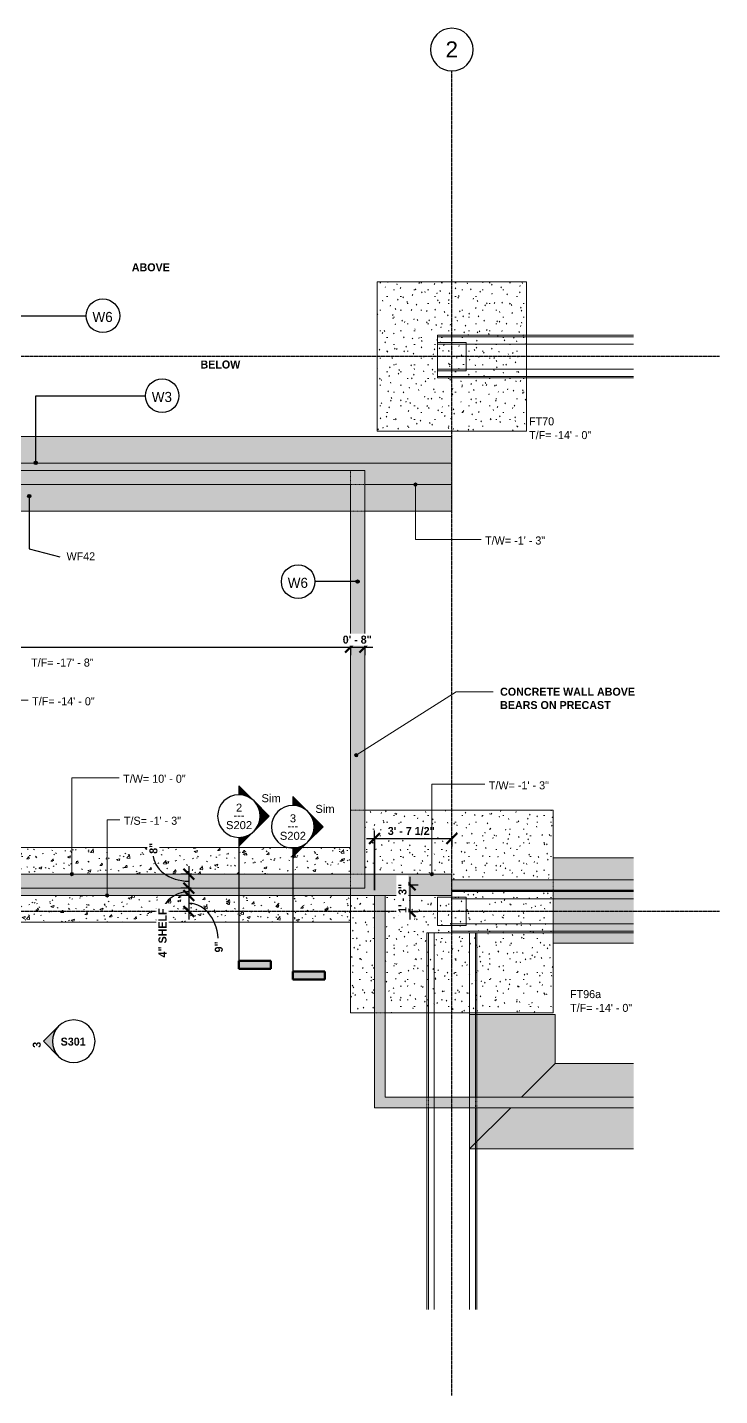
# Model space of a CAD drawing. Header units: inches. Extents: x -4033 to -3004, y 11263 to 12032.
# Drawn here: x -3393 to -3004, y 11263 to 12032 of the extents above; entities that cross this region are included whole.
import ezdxf

# ---------------------------------------------------------------- set-up
doc = ezdxf.new("R2010")
doc.units = ezdxf.units.IN
doc.header["$MEASUREMENT"] = 0
doc.linetypes.add('Dash', pattern=[0.25, 0.125, -0.125])
doc.linetypes.add('Grid Line 1_2_', pattern=[0.875, 0.5, -0.125, 0.125, -0.125])
for name, color, linetype, lineweight in [('A-ANNO-DIMS', 211, 'Continuous', 9), ('A-ANNO-DIMS-48', 211, 'Continuous', 9), ('A-WALL', 113, 'Continuous', 18), ('A-WALL-HDLN', 110, 'Dash', 18), ('A-WALL-IDEN', 211, 'Continuous', 30), ('G-ANNO-DIMS', 111, 'Continuous', 9), ('G-ANNO-SYMB', 111, 'Continuous', 30), ('G-ANNO-TEXT', 231, 'Continuous', 9), ('S-BEAM', 12, 'Continuous', 9), ('S-BEAM-HDLN', 1, 'Dash', 9), ('S-COLS', 52, 'Continuous', 9), ('S-COLS-HDLN', 52, 'Dash', 9), ('S-FNDN', 32, 'Continuous', 18), ('S-FNDN-HDLN', 4, 'Dash', 9), ('S-FNDN-IDEN', 2, 'Continuous', 30), ('S-GRID', 1, 'Continuous', 9), ('S-GRID-IDEN', 1, 'Continuous', 30)]:
    doc.layers.add(name, color=color, linetype=linetype, lineweight=lineweight)
doc.styles.add('Arial', font='arial.ttf', dxfattribs={"height": 9})
doc.styles.add('Arial_1', font='arial.ttf', dxfattribs={"height": 4.5})
doc.styles.add('Century Gothic', font='', dxfattribs={"height": 4.5})
doc.styles.add('Century Gothic_1', font='', dxfattribs={"height": 4.535433})
doc.styles.add('Century Gothic_2', font='', dxfattribs={"height": 5.669291})
doc.styles.add('Century Gothic_B', font='', dxfattribs={"height": 4.5})
doc.styles.get('Century Gothic').set_extended_font_data('Century Gothic')
doc.styles.get('Century Gothic_1').set_extended_font_data('Century Gothic')
doc.styles.get('Century Gothic_2').set_extended_font_data('Century Gothic')
doc.styles.get('Century Gothic_B').set_extended_font_data('Century Gothic', bold=True)
doc.dimstyles.new('OD__1_16__Tol__', dxfattribs={"dimscale": 12, "dimtxt": 4.698757, "dimasz": 0.5, "dimexe": 0.375, "dimexo": 0.25, "dimgap": 0.0625, "dimtad": 1, "dimdec": 4, "dimrnd": 0.0625, "dimzin": 3, "dimdsep": 46, "dimlunit": 4, "dimtxsty": 'Century Gothic_B', "dimblk1": 'OBLIQUE', "dimblk2": 'OBLIQUE', "dimsah": 1, "dimcen": 0.09, "dimdle": 0.375, "dimazin": 0, "dimtfac": 1, "dimtdec": 4, "dimtix": 1, "dimtmove": 0, "dimatfit": 3, "dimfxl": 1, "dimtvp": 1, "dimtfill": 1, "dimfrac": 2, "dimtolj": 1, "dimtzin": 0, "dimlwd": 30, "dimlwe": 30, "dimarcsym": 2})
doc.dimstyles.new('OD__1_16__Tol___1', dxfattribs={"dimscale": 12, "dimtxt": 4.698757, "dimasz": 0.5, "dimexe": 0.375, "dimexo": 0.25, "dimgap": 0.0625, "dimtad": 1, "dimdec": 4, "dimrnd": 0.0625, "dimzin": 3, "dimdsep": 46, "dimlunit": 4, "dimtxsty": 'Century Gothic_B', "dimblk1": 'OBLIQUE', "dimblk2": 'OBLIQUE', "dimsah": 1, "dimcen": 0.09, "dimdle": 0.375, "dimazin": 0, "dimtfac": 1, "dimtdec": 4, "dimtix": 1, "dimtmove": 1, "dimatfit": 3, "dimfxl": 1, "dimtvp": 1, "dimtfill": 1, "dimfrac": 2, "dimtolj": 1, "dimtzin": 0, "dimlwd": 30, "dimlwe": 30, "dimarcsym": 2})
doc.dimstyles.new('OD__1_4__Tol__', dxfattribs={"dimscale": 12, "dimtxt": 4.698757, "dimasz": 0.5, "dimexe": 0.375, "dimexo": 0.25, "dimgap": 0.0625, "dimtad": 1, "dimrnd": 0.25, "dimzin": 1, "dimdsep": 46, "dimlunit": 4, "dimtxsty": 'Century Gothic_B', "dimblk1": 'OBLIQUE', "dimblk2": 'OBLIQUE', "dimsah": 1, "dimcen": 0.09, "dimdle": 0.375, "dimazin": 0, "dimtfac": 1, "dimtdec": 4, "dimtix": 1, "dimtmove": 0, "dimatfit": 3, "dimfxl": 1, "dimtvp": 1, "dimtfill": 1, "dimfrac": 2, "dimtolj": 1, "dimtzin": 0, "dimlwd": 30, "dimlwe": 30, "dimarcsym": 2})
pattern_1 = [(0, (0, 0), (15.36, 3.84), [0.634, -10.886, 0.634, -10.886, -61.44]), (0, (0, 0), (15.36, 3.84), [-23.04, 0.634, -22.406, 0.634, -10.886, -26.88]), (0, (0, 0), (15.36, 3.84), [-57.6, 0.634, -7.046, 0.634, -18.566]), (120, (5.76, 1.92), (-11.0055376, 11.3821502), [0.634, -10.886, 0.634, -10.886, -61.44]), (120, (5.76, 1.92), (-11.0055376, 11.3821502), [-23.04, 0.634, -22.406, 0.634, -10.886, -26.88]), (120, (5.76, 1.92), (-11.0055376, 11.3821502), [-57.6, 0.634, -7.046, 0.634, -18.566]), (240, (7.68, 9.6), (-4.3544624, -15.2221502), [0.634, -10.886, 0.634, -10.886, -61.44]), (240, (7.68, 9.6), (-4.3544624, -15.2221502), [-23.04, 0.634, -22.406, 0.634, -10.886, -26.88]), (240, (7.68, 9.6), (-4.3544624, -15.2221502), [-57.6, 0.634, -7.046, 0.634, -18.566])]
pattern_2 = [(50, (0, 0), (13.77135, -1.20496), [1.44, -15.84]), (355, (0, 0), (-2.66442, 14.442176), [1.152, -12.672]), (100.451, (1.148, -0.1), (11.107076, 13.237366), [1.224, -13.462]), (46.184, (0, 3.84), (20.491284, -3.17785), [2.16, -23.76]), (96.636, (1.708, 3.575), (17.94587, 18.703152), [1.836, -20.193]), (351.184, (0, 3.84), (17.94541, 18.702614), [1.728, -19.008]), (21, (1.92, 2.88), (11.460518, -7.730365), [1.44, -15.84]), (326, (1.92, 2.88), (4.671352, 13.923149), [1.152, -12.672]), (71.451, (2.875, 2.236), (16.13207, 6.192844), [1.224, -13.462]), (37.5, (0, 0), (0.2331231, 6.3917502), [0.634, -11.885, 0.634, -12.23, -12.72]), (37.5, (0, 0), (0.2331231, 6.3917502), [-25.382, 0.634, -12.086]), (7.5, (0, 0), (5.0507295, 7.573041), [0.634, -6.701, 0.634, -11.597, -4.848]), (7.5, (0, 0), (5.0507295, 7.573041), [-19.565, 0.634, -4.214]), (327.5, (-4.282, 0), (10.2495805, -0.4328898), [0.634, -4.166, 0.634, -14.342, -19.872]), (327.5, (-4.282, 0), (10.2495805, -0.4328898), [-19.776, 0.634, -19.238]), (317.5, (-6.202, 0), (11.19739, 1.922144), [0.634, -5.606, 0.634, -9.312, -14.112]), (317.5, (-6.202, 0), (11.19739, 1.922144), [-16.186, 0.634, -13.478])]

# ---------------------------------------------------------------- blocks, each defined once
blk = doc.blocks.new('034100 - Precast Structural Concrete - Inverted Tee - IT 24IT32 _11_F _ 11_B SHELF_-1982210-FOUNDATION PLAN - Callout 1')
at = {"layer": 'S-BEAM', "color": 143}
for p, q in [((-167.68, 7), (-167.68, 12)), ((-57.34, 12), (-167.68, 12)), ((-57.34, 11.21), (-167.68, 11.21)), ((-167.68, -7), (-167.68, 7)), ((-167.68, 7), (-57.34, 7)), ((-167.68, -12), (-167.68, -7)), ((-57.34, -7), (-167.68, -7)), ((-57.34, -11.21), (-167.68, -11.21)), ((-57.34, -12), (-167.68, -12))]:
    blk.add_line(p, q, dxfattribs=at)
blk = doc.blocks.new('Thickened Slab - TS-1726195-FOUNDATION PLAN - Callout 1')
at = {"layer": 'S-BEAM'}
h = blk.add_hatch(color=9, dxfattribs=at)
h.paths.add_polyline_path([(-92, -24), (-46.78, -24), (-46.78, 5.72), (-92, 5.72)], flags=0)
h.paths.add_polyline_path([(-92, 11.72), (-46.78, 11.72), (-46.78, 24), (-92, 24)], flags=0)
at = {"layer": 'S-BEAM', "color": 143}
for p, q in [((-92, 11.72), (-92, 24)), ((-92, 24), (-46.78, 24)), ((-92, -24), (-92, 5.72)), ((-46.78, -24), (-92, -24))]:
    blk.add_line(p, q, dxfattribs=at)
blk = doc.blocks.new('034100 - Precast Structural Concrete - Column - Corbels - 16_x16_-1875306-FOUNDATION PLAN - Callout 1')
at = {"layer": 'S-COLS-HDLN', "linetype": 'Continuous'}
h = blk.add_hatch(dxfattribs=at)
h.set_pattern_fill('FP_1', color=256, style=0, pattern_type=2)
h.set_pattern_definition([(0, (3153.339, -11846.205), (15.36, 3.84), [0.634, -10.886, 0.634, -10.886, -61.44]), (0, (3153.339, -11846.205), (15.36, 3.84), [-23.04, 0.634, -22.406, 0.634, -10.886, -26.88]), (0, (3153.339, -11846.205), (15.36, 3.84), [-57.6, 0.634, -7.046, 0.634, -18.566]), (120, (3159.099, -11844.285), (-11.0055376, 11.3821502), [0.634, -10.886, 0.634, -10.886, -61.44]), (120, (3159.099, -11844.285), (-11.0055376, 11.3821502), [-23.04, 0.634, -22.406, 0.634, -10.886, -26.88]), (120, (3159.099, -11844.285), (-11.0055376, 11.3821502), [-57.6, 0.634, -7.046, 0.634, -18.566]), (240, (3161.019, -11836.605), (-4.3544624, -15.2221502), [0.634, -10.886, 0.634, -10.886, -61.44]), (240, (3161.019, -11836.605), (-4.3544624, -15.2221502), [-23.04, 0.634, -22.406, 0.634, -10.886, -26.88]), (240, (3161.019, -11836.605), (-4.3544624, -15.2221502), [-57.6, 0.634, -7.046, 0.634, -18.566])])
h.paths.add_polyline_path([(-0.98, -7.02), (7.02, -7.02), (7.02, 8.98), (-8.98, 8.98), (-8.98, -7.02), (-8.91, -7.02)], flags=0)
at = {"layer": 'S-COLS'}
for p, q in [((-8.98, 8.98), (-8.91, 8.98)), ((-8.98, -7.02), (-8.98, 8.98)), ((-8.91, 8.98), (6.94, 8.98)), ((6.94, 8.98), (7.02, 8.98)), ((7.02, 8.98), (7.02, -7.02)), ((-8.91, -7.02), (-8.98, -7.02)), ((6.94, -7.02), (-8.91, -7.02)), ((7.02, -7.02), (6.94, -7.02))]:
    blk.add_line(p, q, dxfattribs=at)
blk = doc.blocks.new('Grid - Grid Head - Circle-1738874-FOUNDATION PLAN - Callout 1')
at = {"layer": 'S-GRID-IDEN'}
for start, end in [(360, 180), (180, 360)]:
    blk.add_arc((0, 0), 0.25, start, end, dxfattribs=at)
blk = doc.blocks.new('Elevation - Filled Arrow-1738296-FOUNDATION PLAN - Callout 1')
at = {"layer": 'G-ANNO-SYMB'}
for start, end in [(360, 180), (180, 360)]:
    blk.add_arc((0, 0), 0.25, start, end, dxfattribs=at)
blk = doc.blocks.new('Elevation - Filled Arrow-1738116-FOUNDATION PLAN - Callout 1')
at = {"layer": 'G-ANNO-SYMB', "lineweight": 9}
h = blk.add_hatch(color=256, dxfattribs=at)
edge = h.paths.add_edge_path(flags=0)
edge.add_line((0, 0.354), (0.177, 0.177))
edge.add_arc((0, 0), 0.25, 45, 135)
edge.add_line((-0.177, 0.177), (0, 0.354))
at = {"layer": 'G-ANNO-SYMB'}
for p, q in [((0, 0.354), (-0.177, 0.177)), ((0.177, 0.177), (0, 0.354))]:
    blk.add_line(p, q, dxfattribs=at)
blk.add_arc((0, 0), 0.25, 45, 135, dxfattribs=at)
blk = doc.blocks.new('DIMBLOCK3-FOUNDATION PLAN - Callout 1')
at = {"layer": 'A-ANNO-DIMS-48', "lineweight": 30}
for p, q in [((-3202.39, 11576.16), (-3154.32, 11576.16)), ((-3197.89, 11547.19), (-3197.89, 11580.66)), ((-3197.89, 11576.16), (-3197.89, 11547.19)), ((-3154.32, 11577.41), (-3154.32, 11571.66)), ((-3154.32, 11576.16), (-3154.32, 11577.41))]:
    blk.add_line(p, q, dxfattribs=at)
at = {"layer": 'A-ANNO-DIMS-48', "lineweight": 50}
for p, q in [((-3197.89, 11576.16), (-3200.89, 11573.16)), ((-3197.89, 11576.16), (-3194.89, 11579.16)), ((-3154.32, 11576.16), (-3157.32, 11573.16)), ((-3154.32, 11576.16), (-3151.32, 11579.16))]:
    blk.add_line(p, q, dxfattribs=at)
at = {"layer": 'A-ANNO-DIMS-48', "color": 0, "lineweight": 30, "insert": (-3190.35, 11582.68), "char_height": 4.5, "width": 34.1891, "attachment_point": 1, "line_spacing_factor": 0.984502, "style": 'Century Gothic_B', "bg_fill": 3, "box_fill_scale": 1.25, "bg_fill_color": 256, "bg_fill_true_color": 13158600, "bg_fill_transparency": 0}
blk.add_mtext('3\' - 7 1/2"', dxfattribs=at)
blk = doc.blocks.new('_Oblique')
at = {"color": 0, "linetype": 'ByBlock', "lineweight": -2}
blk.add_line((-0.5, -0.5), (0.5, 0.5), dxfattribs=at)
blk = doc.blocks.new('Wall Type - Familia4-287244-FOUNDATION PLAN - Callout 1')
at = {"layer": 'A-WALL-IDEN'}
blk.add_circle((0, 0), 0.197, dxfattribs=at)
blk = doc.blocks.new('DIMBLOCK14-FOUNDATION PLAN - Callout 1')
at = {"layer": 'A-ANNO-DIMS-48', "lineweight": 30}
for p, q in [((-3743.32, 11784.19), (-3743.32, 11679.28)), ((-3743.32, 11683.78), (-3743.32, 11784.19)), ((-3743.32, 11683.78), (-3211.32, 11683.78)), ((-3211.32, 11685.03), (-3211.32, 11679.28)), ((-3211.32, 11683.78), (-3211.32, 11685.03))]:
    blk.add_line(p, q, dxfattribs=at)
at = {"layer": 'A-ANNO-DIMS-48', "lineweight": 50}
for p, q in [((-3743.32, 11683.78), (-3746.32, 11680.78)), ((-3743.32, 11683.78), (-3740.32, 11686.78)), ((-3211.32, 11683.78), (-3214.32, 11680.78)), ((-3211.32, 11683.78), (-3208.32, 11686.78))]:
    blk.add_line(p, q, dxfattribs=at)
at = {"layer": 'A-ANNO-DIMS-48', "color": 0, "lineweight": 30, "insert": (-3487.47, 11690.3), "char_height": 4.5, "width": 24.344, "attachment_point": 1, "line_spacing_factor": 0.984502, "style": 'Century Gothic_B', "bg_fill": 3, "box_fill_scale": 1.25, "bg_fill_color": 256, "bg_fill_true_color": 13158600, "bg_fill_transparency": 0}
blk.add_mtext('44\' - 4"', dxfattribs=at)
blk = doc.blocks.new('DIMBLOCK15-FOUNDATION PLAN - Callout 1')
at = {"layer": 'A-ANNO-DIMS-48', "lineweight": 50}
for p, q in [((-3211.32, 11683.78), (-3214.32, 11680.78)), ((-3211.32, 11683.78), (-3208.32, 11686.78)), ((-3203.32, 11683.78), (-3206.32, 11680.78)), ((-3203.32, 11683.78), (-3200.32, 11686.78))]:
    blk.add_line(p, q, dxfattribs=at)
at = {"layer": 'A-ANNO-DIMS-48', "lineweight": 30}
for p, q in [((-3211.32, 11685.03), (-3211.32, 11679.28)), ((-3211.32, 11683.78), (-3211.32, 11685.03)), ((-3211.32, 11683.78), (-3198.82, 11683.78)), ((-3203.32, 11685.03), (-3203.32, 11679.28)), ((-3203.32, 11683.78), (-3203.32, 11685.03))]:
    blk.add_line(p, q, dxfattribs=at)
at = {"layer": 'A-ANNO-DIMS-48', "color": 0, "lineweight": 30, "insert": (-3215.71, 11690.3), "char_height": 4.5, "width": 20.1375, "attachment_point": 1, "line_spacing_factor": 0.984502, "style": 'Century Gothic_B', "bg_fill": 3, "box_fill_scale": 1.25, "bg_fill_color": 256, "bg_fill_true_color": 13158600, "bg_fill_transparency": 0}
blk.add_mtext('0\' - 8"', dxfattribs=at)
blk = doc.blocks.new('DIMBLOCK16-FOUNDATION PLAN - Callout 1')
at = {"layer": 'A-ANNO-DIMS-48', "lineweight": 50}
for p, q in [((-3177.85, 11550.19), (-3180.85, 11553.19)), ((-3177.85, 11550.19), (-3174.85, 11547.19)), ((-3177.85, 11535.19), (-3180.85, 11538.19)), ((-3177.85, 11535.19), (-3174.85, 11532.19))]:
    blk.add_line(p, q, dxfattribs=at)
at = {"layer": 'A-ANNO-DIMS-48', "lineweight": 30}
for p, q in [((-3177.85, 11530.69), (-3177.85, 11554.69)), ((-3180.95, 11550.19), (-3173.35, 11550.19)), ((-3177.85, 11550.19), (-3180.95, 11550.19)), ((-3179.09, 11535.19), (-3173.35, 11535.19)), ((-3177.85, 11535.19), (-3179.09, 11535.19))]:
    blk.add_line(p, q, dxfattribs=at)
at = {"layer": 'A-ANNO-DIMS-48', "color": 0, "lineweight": 30, "insert": (-3184.37, 11534.3), "char_height": 4.5, "width": 20.1375, "attachment_point": 1, "rotation": 90, "line_spacing_factor": 0.984502, "style": 'Century Gothic_B', "bg_fill": 3, "box_fill_scale": 1.25, "bg_fill_color": 256, "bg_fill_true_color": 13158600, "bg_fill_transparency": 0}
blk.add_mtext('1\' - 3"', dxfattribs=at)
blk = doc.blocks.new('DIMBLOCK23-FOUNDATION PLAN - Callout 1')
at = {"layer": 'A-ANNO-DIMS-48', "lineweight": 50}
for p, q in [((-3302.16, 11556.19), (-3305.16, 11559.19)), ((-3302.16, 11548.19), (-3305.16, 11551.19)), ((-3302.16, 11556.19), (-3299.16, 11553.19)), ((-3302.16, 11548.19), (-3299.16, 11545.19))]:
    blk.add_line(p, q, dxfattribs=at)
at = {"layer": 'A-ANNO-DIMS-48', "lineweight": 30}
for p, q in [((-3302.16, 11560.69), (-3302.16, 11548.19)), ((-3300.92, 11556.19), (-3306.66, 11556.19)), ((-3302.16, 11556.19), (-3300.92, 11556.19)), ((-3300.92, 11548.19), (-3306.66, 11548.19)), ((-3302.16, 11548.19), (-3300.92, 11548.19))]:
    blk.add_line(p, q, dxfattribs=at)
blk.add_ellipse((-3302.16, 11567.56), major_axis=(20.19, 0), ratio=0.761313, start_param=3.141593, end_param=4.712389, dxfattribs=at)
at = {"layer": 'A-ANNO-DIMS-48', "color": 0, "lineweight": 30, "insert": (-3324.43, 11567.56), "char_height": 4.5, "width": 6.8915, "attachment_point": 1, "rotation": 90, "line_spacing_factor": 0.984502, "style": 'Century Gothic_B', "bg_fill": 3, "box_fill_scale": 1.25, "bg_fill_color": 256, "bg_fill_true_color": 13158600, "bg_fill_transparency": 0}
blk.add_mtext('8"', dxfattribs=at)
blk = doc.blocks.new('DIMBLOCK24-FOUNDATION PLAN - Callout 1')
at = {"layer": 'A-ANNO-DIMS-48', "lineweight": 50}
for p, q in [((-3302.16, 11548.19), (-3305.16, 11551.19)), ((-3302.16, 11544.19), (-3305.16, 11547.19)), ((-3302.16, 11548.19), (-3299.16, 11545.19)), ((-3302.16, 11544.19), (-3299.16, 11541.19))]:
    blk.add_line(p, q, dxfattribs=at)
at = {"layer": 'A-ANNO-DIMS-48', "lineweight": 30}
for p, q in [((-3300.92, 11548.19), (-3306.66, 11548.19)), ((-3300.92, 11544.19), (-3306.66, 11544.19)), ((-3302.16, 11548.19), (-3302.16, 11544.19)), ((-3302.16, 11548.19), (-3300.92, 11548.19)), ((-3302.16, 11544.19), (-3300.92, 11544.19))]:
    blk.add_line(p, q, dxfattribs=at)
blk.add_ellipse((-3302.16, 11533.38), major_axis=(15.07, 0), ratio=0.849487, start_param=1.570796, end_param=3.141593, dxfattribs=at)
at = {"layer": 'A-ANNO-DIMS-48', "color": 0, "lineweight": 30, "insert": (-3319.31, 11509.29), "char_height": 4.5, "width": 28.9085, "attachment_point": 1, "rotation": 90, "line_spacing_factor": 0.984502, "style": 'Century Gothic_B', "bg_fill": 3, "box_fill_scale": 1.25, "bg_fill_color": 256, "bg_fill_true_color": 13158600, "bg_fill_transparency": 0}
blk.add_mtext('4" SHELF', dxfattribs=at)
blk = doc.blocks.new('DIMBLOCK25-FOUNDATION PLAN - Callout 1')
at = {"layer": 'A-ANNO-DIMS-48', "lineweight": 30}
for p, q in [((-3300.92, 11544.19), (-3306.66, 11544.19)), ((-3302.16, 11544.19), (-3302.16, 11530.69)), ((-3302.16, 11544.19), (-3300.92, 11544.19)), ((-3300.92, 11535.19), (-3306.66, 11535.19)), ((-3302.16, 11535.19), (-3300.92, 11535.19))]:
    blk.add_line(p, q, dxfattribs=at)
at = {"layer": 'A-ANNO-DIMS-48', "lineweight": 50}
for p, q in [((-3302.16, 11544.19), (-3305.16, 11547.19)), ((-3302.16, 11544.19), (-3299.16, 11541.19)), ((-3302.16, 11535.19), (-3305.16, 11538.19)), ((-3302.16, 11535.19), (-3299.16, 11532.19))]:
    blk.add_line(p, q, dxfattribs=at)
at = {"layer": 'A-ANNO-DIMS-48', "lineweight": 30}
blk.add_ellipse((-3302.16, 11517.85), major_axis=(0, 21.84), ratio=0.758643, start_param=4.712389, end_param=6.283185, dxfattribs=at)
at = {"layer": 'A-ANNO-DIMS-48', "color": 0, "lineweight": 30, "insert": (-3287.67, 11512.11), "char_height": 4.5, "width": 6.8915, "attachment_point": 1, "rotation": 90, "line_spacing_factor": 0.984502, "style": 'Century Gothic_B', "bg_fill": 3, "box_fill_scale": 1.25, "bg_fill_color": 256, "bg_fill_true_color": 13158600, "bg_fill_transparency": 0}
blk.add_mtext('9"', dxfattribs=at)
blk = doc.blocks.new('Section - 3_32_ x 3_8_-1738294-FOUNDATION PLAN - Callout 1')
at = {"layer": 'G-ANNO-SYMB', "lineweight": 9}
blk.add_hatch(color=256, dxfattribs=at).paths.add_polyline_path([(0, 0.375), (0, 0), (-0.09375, 0), (-0.09375, 0.375)], flags=0)
at = {"layer": 'G-ANNO-SYMB', "lineweight": 50}
for p, q in [((0, 0.375), (-0.09375, 0.375)), ((-0.09375, 0.375), (-0.09375, 0)), ((0, 0), (0, 0.375)), ((-0.09375, 0), (0, 0))]:
    blk.add_line(p, q, dxfattribs=at)
blk = doc.blocks.new('Section - Section Head - Filled-1738293-FOUNDATION PLAN - Callout 1')
at = {"layer": 'G-ANNO-SYMB', "lineweight": 9}
h = blk.add_hatch(color=256, dxfattribs=at)
edge = h.paths.add_edge_path(flags=0)
edge.add_line((-0.427, 0.177), (-0.25, 0.354))
edge.add_line((-0.25, 0.354), (-0.25, 0.25))
edge.add_arc((-0.25, 0), 0.25, 90, 135)
h = blk.add_hatch(color=256, dxfattribs=at)
edge = h.paths.add_edge_path(flags=0)
edge.add_arc((-0.25, 0), 0.25, 45, 90)
edge.add_line((-0.25, 0.25), (-0.25, 0.354))
edge.add_line((-0.25, 0.354), (-0.073, 0.177))
h = blk.add_hatch(color=256, dxfattribs=at)
edge = h.paths.add_edge_path(flags=0)
edge.add_arc((-0.25, 0), 0.25, 137.9216, 180)
edge.add_line((-0.5, 0), (-0.604, 0))
edge.add_line((-0.604, 0), (-0.436, 0.168))
h = blk.add_hatch(color=256, dxfattribs=at)
edge = h.paths.add_edge_path(flags=0)
edge.add_line((-0.064, 0.168), (0.104, 0))
edge.add_line((0.104, 0), (0, 0))
edge.add_arc((-0.25, 0), 0.25, 0, 42.0784)
at = {"layer": 'G-ANNO-SYMB'}
for p, q in [((-0.25, 0.354), (-0.427, 0.177)), ((-0.25, 0.25), (-0.25, 0.354)), ((-0.073, 0.177), (-0.25, 0.354)), ((-0.25, 0.354), (-0.25, 0.25)), ((-0.436, 0.168), (-0.604, 0)), ((0.104, 0), (-0.064, 0.168)), ((-0.604, 0), (-0.5, 0)), ((0, 0), (0.104, 0))]:
    blk.add_line(p, q, dxfattribs=at)
for start, end in [(360, 180), (137.9216, 180), (90, 135), (45, 90), (0, 42.0784), (180, 360)]:
    blk.add_arc((-0.25, 0), 0.25, start, end, dxfattribs=at)

msp = doc.modelspace()

# ---------------------------------------------------------------- hatches: boundary and pattern name
at = {"layer": 'A-WALL'}
for points in [[(-3211.32374, 11775.1894), (-3211.32374, 11783.1894), (-3755.32374, 11783.1894), (-3755.32374, 11775.1894), (-3506.00539, 11775.1894)], [(-3211.32374, 11548.1894), (-3203.32374, 11548.1894), (-3203.32374, 11783.1894), (-3211.32374, 11783.1894), (-3211.32374, 11552.1894)], [(-3485.32374, 11548.1894), (-3211.32374, 11548.1894), (-3211.32374, 11556.1894), (-3485.32374, 11556.1894), (-3485.32374, 11552.1894)]]:
    msp.add_hatch(color=256, dxfattribs=at).paths.add_polyline_path(points, flags=0)
at = {"layer": 'G-ANNO-DIMS'}
h = msp.add_hatch(color=256, dxfattribs=at)
edge = h.paths.add_edge_path(flags=0)
edge.add_arc((-3174.8356, 11775.1894), 0.9375, 0, 360)
h = msp.add_hatch(color=256, dxfattribs=at)
edge = h.paths.add_edge_path(flags=0)
edge.add_arc((-3368.03153, 11556.1894), 0.9375, 0, 360)
h = msp.add_hatch(color=256, dxfattribs=at)
edge = h.paths.add_edge_path(flags=0)
edge.add_arc((-3348.19146, 11544.1894), 0.9375, 0, 360)
at = {"layer": 'G-ANNO-TEXT', "lineweight": 20}
h = msp.add_hatch(color=147, dxfattribs=at)
edge = h.paths.add_edge_path(flags=0)
edge.add_arc((-3208.11788, 11623.00579), 0.9375, 0, 360)
at = {"layer": 'S-BEAM'}
h = msp.add_hatch(color=9, dxfattribs=at)
h.paths.add_polyline_path([(-3144.32374, 11401.6144), (-3121.13624, 11424.8019), (-3144.32374, 11424.8019)], flags=0)
h.paths.add_polyline_path([(-3115.13624, 11430.8019), (-3096.32374, 11449.6144), (-3096.32374, 11477.1894), (-3144.32374, 11477.1894), (-3144.32374, 11430.8019)], flags=0)
h = msp.add_hatch(color=9, dxfattribs=at)
h.paths.add_polyline_path([(-3144.32374, 11401.6144), (-3052.10139, 11401.6144), (-3052.10139, 11424.8019), (-3121.13624, 11424.8019)], flags=0)
h.paths.add_polyline_path([(-3115.13624, 11430.8019), (-3052.10139, 11430.8019), (-3052.10139, 11449.6144), (-3096.32374, 11449.6144)], flags=0)
at = {"layer": 'S-COLS'}
h = msp.add_hatch(dxfattribs=at)
h.set_pattern_fill('FP_2', color=256, style=0, pattern_type=2)
h.set_pattern_definition(pattern_1)
h.paths.add_polyline_path([(-3162.32374, 11527.1894), (-3146.32374, 11527.1894), (-3146.32374, 11543.1894), (-3162.32374, 11543.1894), (-3162.32374, 11527.26814)], flags=0)
at = {"layer": 'S-FNDN', "lineweight": 9}
h = msp.add_hatch(dxfattribs=at)
h.set_pattern_fill('FP_2', color=256, style=0, pattern_type=2)
h.set_pattern_definition(pattern_1)
h.paths.add_polyline_path([(-3112.32374, 11805.1894), (-3112.32374, 11889.1894), (-3196.32374, 11889.1894), (-3196.32374, 11805.1894), (-3146.32374, 11805.1894)], flags=0)
h.paths.add_polyline_path([(-3154.32374, 11839.1894), (-3162.32374, 11839.1894), (-3162.32374, 11855.1894), (-3146.32374, 11855.1894), (-3146.32374, 11839.1894), (-3146.40248, 11839.1894)], flags=0)
h = msp.add_hatch(dxfattribs=at)
h.set_pattern_fill('FP_3', color=256, style=0, pattern_type=2)
h.set_pattern_definition(pattern_2)
h.paths.add_polyline_path([(-3743.32374, 11760.1894), (-3211.32374, 11760.1894), (-3211.32374, 11775.1894), (-3755.32374, 11775.1894), (-3755.32374, 11760.1894), (-3747.32374, 11760.1894)], flags=0)
h.paths.add_polyline_path([(-3154.32374, 11760.1894), (-3154.32374, 11775.1894), (-3203.32374, 11775.1894), (-3203.32374, 11760.1894)], flags=0)
h.paths.add_polyline_path([(-3523.32374, 11787.1894), (-3154.32374, 11787.1894), (-3154.32374, 11802.1894), (-3743.32374, 11802.1894), (-3743.32374, 11787.1894), (-3737.96659, 11787.1894)], flags=0)
at = {"layer": 'S-FNDN'}
for points in [[(-3203.32374, 11775.1894), (-3154.32374, 11775.1894), (-3154.32374, 11787.1894), (-3747.32374, 11787.1894), (-3747.32374, 11783.1894), (-3203.32374, 11783.1894), (-3203.32374, 11776.87361)], [(-3279.05339, 11544.1894), (-3154.32374, 11544.1894), (-3154.32374, 11556.1894), (-3203.32374, 11556.1894), (-3203.32374, 11548.1894), (-3433.32374, 11548.1894), (-3433.32374, 11544.1894), (-3392.52939, 11544.1894)], [(-3097.32374, 11546.9894), (-3052.10139, 11546.9894), (-3052.10139, 11552.9894), (-3154.32374, 11552.9894), (-3154.32374, 11546.9894), (-3144.32374, 11546.9894)], [(-3191.88624, 11430.8019), (-3191.88624, 11544.1894), (-3197.88624, 11544.1894), (-3197.88624, 11430.8019)], [(-3144.32374, 11424.8019), (-3052.10139, 11424.8019), (-3052.10139, 11430.8019), (-3197.88624, 11430.8019), (-3197.88624, 11424.8019), (-3154.32374, 11424.8019)]]:
    msp.add_hatch(color=256, dxfattribs=at).paths.add_polyline_path(points, flags=0)
at = {"layer": 'S-FNDN', "lineweight": 9}
h = msp.add_hatch(dxfattribs=at)
h.set_pattern_fill('FP_2', color=256, style=0, pattern_type=2)
h.set_pattern_definition(pattern_1)
h.paths.add_polyline_path([(-3154.32374, 11478.1894), (-3097.32374, 11478.1894), (-3097.32374, 11546.9894), (-3154.32374, 11546.9894), (-3154.32374, 11544.1894), (-3191.88624, 11544.1894), (-3191.88624, 11478.1894)], flags=0)
h.paths.add_polyline_path([(-3211.32374, 11478.1894), (-3197.88624, 11478.1894), (-3197.88624, 11544.1894), (-3211.32374, 11544.1894), (-3211.32374, 11529.1894)], flags=0)
h.paths.add_polyline_path([(-3154.32374, 11527.1894), (-3162.32374, 11527.1894), (-3162.32374, 11543.1894), (-3146.32374, 11543.1894), (-3146.32374, 11527.1894)], flags=0)
h.paths.add_polyline_path([(-3144.32374, 11552.9894), (-3097.32374, 11552.9894), (-3097.32374, 11592.1894), (-3203.32374, 11592.1894), (-3203.32374, 11556.1894), (-3154.32374, 11556.1894), (-3154.32374, 11552.9894)], flags=0)
h = msp.add_hatch(dxfattribs=at)
h.set_pattern_fill('FP_3', color=256, style=0, pattern_type=2)
h.set_pattern_definition(pattern_2)
h.paths.add_polyline_path([(-3211.32374, 11529.1894), (-3211.32374, 11544.1894), (-3433.32374, 11544.1894), (-3433.32374, 11529.1894), (-3279.05339, 11529.1894)], flags=0)
h.paths.add_polyline_path([(-3433.32374, 11556.1894), (-3211.32374, 11556.1894), (-3211.32374, 11571.1894), (-3433.32374, 11571.1894)], flags=0)

# ---------------------------------------------------------------- linework, layer by layer
at = {"layer": 'A-WALL'}
for p, q in [((-3747.32374, 11783.1894), (-3203.32374, 11783.1894)), ((-3203.32374, 11783.1894), (-3203.32374, 11548.1894)), ((-3211.32374, 11775.1894), (-3755.32374, 11775.1894)), ((-3211.32374, 11556.1894), (-3211.32374, 11775.1894)), ((-3485.32374, 11556.1894), (-3211.32374, 11556.1894)), ((-3203.32374, 11548.1894), (-3485.32374, 11548.1894))]:
    msp.add_line(p, q, dxfattribs=at)
at = {"layer": 'A-WALL-HDLN'}
for p, q in [((-3211.32374, 11783.1894), (-3211.32374, 11775.19135)), ((-3203.32569, 11775.1894), (-3211.32374, 11775.1894)), ((-3211.32374, 11556.1894), (-3203.32569, 11556.1894)), ((-3211.32374, 11556.18744), (-3211.32374, 11548.1894))]:
    msp.add_line(p, q, dxfattribs=at)
at = {"layer": 'A-WALL-IDEN'}
for p, q in [((-3413.68018, 11870.16446), (-3360.03759, 11870.16446)), ((-3388.31896, 11825.18536), (-3326.6945, 11825.18536))]:
    msp.add_line(p, q, dxfattribs=at)
at = {"layer": 'G-ANNO-DIMS'}
for p, q in [((-3174.8356, 11775.1894), (-3174.8356, 11744.37155)), ((-3174.8356, 11744.37155), (-3137.91131, 11744.37155)), ((-3398.45016, 11653.94688), (-3392.6115, 11653.94688)), ((-3368.03153, 11610.38948), (-3341.43739, 11610.38948)), ((-3368.03153, 11556.1894), (-3368.03153, 11610.38948)), ((-3165.55317, 11606.66598), (-3135.79706, 11606.66598)), ((-3348.19146, 11586.75024), (-3341.01526, 11586.75024)), ((-3348.19146, 11544.1894), (-3348.19146, 11586.75024))]:
    msp.add_line(p, q, dxfattribs=at)
for centre in [(-3174.8356, 11775.1894), (-3368.03153, 11556.1894), (-3348.19146, 11544.1894)]:
    msp.add_circle(centre, 0.9375, dxfattribs=at)
at = {"layer": 'G-ANNO-SYMB'}
for p, q in [((-3274.07416, 11576.82043), (-3274.07416, 11507.31526)), ((-3243.78297, 11570.82043), (-3243.78297, 11501.31526))]:
    msp.add_line(p, q, dxfattribs=at)
at = {"layer": 'G-ANNO-TEXT', "color": 147, "lineweight": 20}
for p, q in [((-3208.11788, 11623.00579), (-3151.93007, 11658.73028)), ((-3151.93007, 11658.73028), (-3131.04398, 11658.73028))]:
    msp.add_line(p, q, dxfattribs=at)
msp.add_circle((-3208.11788, 11623.00579), 0.9375, dxfattribs=at)
at = {"layer": 'S-BEAM', "color": 143}
for p, q in [((-3154.30799, 11542.1894), (-3154.30799, 11547.1894)), ((-3052.10139, 11547.1894), (-3154.30799, 11547.1894)), ((-3052.10139, 11546.40199), (-3154.30799, 11546.40199)), ((-3154.30799, 11528.1894), (-3154.30799, 11542.1894)), ((-3154.30799, 11542.1894), (-3052.10139, 11542.1894)), ((-3154.30799, 11523.1894), (-3154.30799, 11528.1894)), ((-3052.10139, 11528.1894), (-3154.30799, 11528.1894)), ((-3168.32374, 11523.21696), (-3164.32374, 11523.21696)), ((-3168.32374, 11523.21696), (-3168.32374, 11430.8019)), ((-3167.53634, 11523.21696), (-3167.53634, 11430.8019)), ((-3164.32374, 11523.21696), (-3144.32374, 11523.21696)), ((-3164.32374, 11311.20316), (-3164.32374, 11523.21696)), ((-3052.10139, 11523.9768), (-3154.30799, 11523.9768)), ((-3052.10139, 11523.1894), (-3154.30799, 11523.1894)), ((-3144.32374, 11523.21696), (-3140.32374, 11523.21696)), ((-3144.32374, 11523.21696), (-3144.32374, 11311.20316)), ((-3141.11114, 11430.8019), (-3141.11114, 11523.21696)), ((-3140.32374, 11430.8019), (-3140.32374, 11523.21696)), ((-3144.32374, 11477.1894), (-3096.32374, 11477.1894)), ((-3096.32374, 11477.1894), (-3096.32374, 11449.6144)), ((-3096.32374, 11449.6144), (-3115.13624, 11430.8019)), ((-3115.13624, 11430.8019), (-3096.32374, 11449.6144)), ((-3096.32374, 11449.6144), (-3052.10139, 11449.6144)), ((-3168.32374, 11424.8019), (-3168.32374, 11311.20316)), ((-3167.53634, 11424.8019), (-3167.53634, 11311.20316)), ((-3121.13624, 11424.8019), (-3144.32374, 11401.6144)), ((-3144.32374, 11401.6144), (-3121.13624, 11424.8019)), ((-3141.11114, 11311.20316), (-3141.11114, 11424.8019)), ((-3140.32374, 11311.20316), (-3140.32374, 11424.8019)), ((-3052.10139, 11401.6144), (-3144.32374, 11401.6144))]:
    msp.add_line(p, q, dxfattribs=at)
at = {"layer": 'S-BEAM-HDLN'}
for p, q in [((-3168.32374, 11430.79994), (-3168.32374, 11424.80385)), ((-3167.53634, 11430.79994), (-3167.53634, 11424.80385)), ((-3141.11114, 11424.80385), (-3141.11114, 11430.79994)), ((-3140.32374, 11424.80385), (-3140.32374, 11430.79994))]:
    msp.add_line(p, q, dxfattribs=at)
at = {"layer": 'S-COLS'}
for p, q in [((-3162.32374, 11543.1894), (-3146.32374, 11543.1894)), ((-3162.32374, 11543.11066), (-3162.32374, 11543.1894)), ((-3162.32374, 11527.26814), (-3162.32374, 11543.11066)), ((-3146.32374, 11543.1894), (-3146.32374, 11543.11066)), ((-3146.32374, 11543.11066), (-3146.32374, 11527.26814)), ((-3162.32374, 11527.1894), (-3162.32374, 11527.26814)), ((-3146.32374, 11527.1894), (-3162.32374, 11527.1894)), ((-3146.32374, 11527.26814), (-3146.32374, 11527.1894))]:
    msp.add_line(p, q, dxfattribs=at)
at = {"layer": 'S-FNDN', "color": 253}
for p, q in [((-3112.32374, 11889.1894), (-3196.32374, 11889.1894)), ((-3196.32374, 11889.1894), (-3196.32374, 11805.1894)), ((-3112.32374, 11805.1894), (-3112.32374, 11889.1894)), ((-3196.32374, 11805.1894), (-3112.32374, 11805.1894)), ((-3154.32374, 11802.1894), (-3728.32374, 11802.1894)), ((-3154.32374, 11802.1894), (-3154.32374, 11760.1894)), ((-3770.32374, 11760.1894), (-3211.32374, 11760.1894)), ((-3203.32374, 11760.1894), (-3154.32374, 11760.1894)), ((-3097.32374, 11592.1894), (-3203.32374, 11592.1894)), ((-3097.32374, 11565.2684), (-3097.32374, 11592.1894)), ((-3211.32374, 11571.1894), (-3433.32374, 11571.1894)), ((-3211.32374, 11544.1894), (-3211.32374, 11529.1894)), ((-3211.32374, 11529.1894), (-3211.32374, 11544.1894)), ((-3433.32374, 11529.1894), (-3211.32374, 11529.1894)), ((-3211.32374, 11529.1894), (-3211.32374, 11478.1894)), ((-3097.32374, 11478.1894), (-3097.32374, 11517.2684)), ((-3211.32374, 11478.1894), (-3197.88624, 11478.1894)), ((-3191.88624, 11478.1894), (-3097.32374, 11478.1894))]:
    msp.add_line(p, q, dxfattribs=at)
at = {"layer": 'S-FNDN'}
for p, q in [((-3743.32374, 11787.1894), (-3154.32374, 11787.1894)), ((-3154.32374, 11775.1894), (-3203.32374, 11775.1894)), ((-3203.32374, 11556.1894), (-3154.32374, 11556.1894)), ((-3154.32374, 11544.1894), (-3154.32374, 11556.1894)), ((-3154.32374, 11552.9894), (-3052.10139, 11552.9894)), ((-3154.32374, 11544.1894), (-3485.32374, 11544.1894)), ((-3197.88624, 11424.8019), (-3197.88624, 11544.1894)), ((-3191.88624, 11544.1894), (-3191.88624, 11430.8019)), ((-3052.10139, 11546.9894), (-3154.32374, 11546.9894)), ((-3191.88624, 11430.8019), (-3052.10139, 11430.8019)), ((-3052.10139, 11424.8019), (-3197.88624, 11424.8019))]:
    msp.add_line(p, q, dxfattribs=at)
at = {"layer": 'S-FNDN-HDLN'}
for p, q in [((-3211.32178, 11760.1894), (-3203.32569, 11760.1894)), ((-3203.32569, 11592.1894), (-3211.32374, 11592.1894)), ((-3097.32374, 11546.99135), (-3097.32374, 11552.98744)), ((-3211.32374, 11548.18744), (-3211.32374, 11544.19135)), ((-3211.32374, 11544.19135), (-3211.32374, 11548.18744)), ((-3197.88428, 11478.1894), (-3191.88819, 11478.1894))]:
    msp.add_line(p, q, dxfattribs=at)
at = {"layer": 'S-GRID', "linetype": 'Grid Line 1_2_', "lineweight": 30}
for p, q in [((-3154.32374, 11262.84971), (-3154.32374, 12007.8337)), ((-3003.73831, 11847.1894), (-4008.27416, 11847.1894)), ((-3003.73831, 11535.1894), (-4008.27416, 11535.1894))]:
    msp.add_line(p, q, dxfattribs=at)

# ---------------------------------------------------------------- block references
at = {"layer": 'A-WALL-IDEN', "xscale": 47.99999999999997, "yscale": 47.99999999999997, "zscale": 47.99999999999997}
for p in [(-3350.58878, 11870.16446), (-3317.24568, 11825.18536)]:
    msp.add_blockref('Wall Type - Familia4-287244-FOUNDATION PLAN - Callout 1', p, dxfattribs=at)
at = {"layer": 'G-ANNO-SYMB', "xscale": 47.99999999999997, "yscale": 47.99999999999997, "zscale": 47.99999999999997}
for name, p, rotation in [('Section - Section Head - Filled-1738293-FOUNDATION PLAN - Callout 1', (-3274.07416, 11576.82043), 269.9999999999996), ('Section - Section Head - Filled-1738293-FOUNDATION PLAN - Callout 1', (-3243.78297, 11570.82043), 269.9999999999996), ('Elevation - Filled Arrow-1738116-FOUNDATION PLAN - Callout 1', (-3367.00638, 11462.12015), 90.00000000001498)]:
    msp.add_blockref(name, p, dxfattribs=dict(at, rotation=rotation))
at = {"layer": 'G-ANNO-SYMB', "extrusion": (0, 0, -1), "xscale": 47.99999999999997, "yscale": 47.99999999999997, "zscale": 47.99999999999997, "rotation": 90.00000000000053}
for p in [(3274.07416, 11507.31526), (3243.78297, 11501.31526)]:
    msp.add_blockref('Section - 3_32_ x 3_8_-1738294-FOUNDATION PLAN - Callout 1', p, dxfattribs=at)
at = {"layer": 'G-ANNO-SYMB', "xscale": 47.99999999999997, "yscale": 47.99999999999997, "zscale": 47.99999999999997}
msp.add_blockref('Elevation - Filled Arrow-1738296-FOUNDATION PLAN - Callout 1', (-3367.00638, 11462.12015), dxfattribs=at)
at = {"layer": 'S-BEAM', "color": 143}
for name, p in [('034100 - Precast Structural Concrete - Inverted Tee - IT 24IT32 _11_F _ 11_B SHELF_-1982210-FOUNDATION PLAN - Callout 1', (-2994.76158, 11847.1894)), ('Thickened Slab - TS-1726195-FOUNDATION PLAN - Callout 1', (-3005.32374, 11541.2684))]:
    msp.add_blockref(name, p, dxfattribs=at)
at = {"layer": 'S-COLS', "linetype": 'Dash'}
msp.add_blockref('034100 - Precast Structural Concrete - Column - Corbels - 16_x16_-1875306-FOUNDATION PLAN - Callout 1', (-3153.33948, 11846.20514), dxfattribs=at)
at = {"layer": 'S-GRID-IDEN', "xscale": 47.99999999999997, "yscale": 47.99999999999997, "zscale": 47.99999999999997}
msp.add_blockref('Grid - Grid Head - Circle-1738874-FOUNDATION PLAN - Callout 1', (-3154.32374, 12019.8337), dxfattribs=at)

# ---------------------------------------------------------------- texts
at = {"layer": 'A-WALL-IDEN', "lineweight": 9, "char_height": 5.669291, "width": 14.3925, "attachment_point": 1, "style": 'Century Gothic_2'}
for s, insert in [('W6', (-3356.44166, 11872.32418)), ('W3', (-3323.09857, 11827.34507))]:
    msp.add_mtext(s, dxfattribs=dict(at, insert=insert))
at = {"layer": 'G-ANNO-SYMB', "lineweight": 9, "char_height": 4.5, "attachment_point": 1}
for s, insert, width, style in [('Sim', (-3261.38367, 11601.09061), 13.332, 'Arial_1'), ('---', (-3277.0603, 11591.52141), 7.7265, 'Century Gothic'), ('2', (-3275.73465, 11595.77475), 4.242, 'Arial_1'), ('3', (-3245.44346, 11589.77475), 4.242, 'Arial_1'), ('Sim', (-3231.09247, 11595.09061), 13.332, 'Arial_1'), ('S202', (-3281.3567, 11585.95663), 17.877, 'Arial_1'), ('---', (-3246.76911, 11585.52141), 7.7265, 'Century Gothic'), ('S202', (-3251.0655, 11579.95663), 17.877, 'Arial_1'), ('S301', (-3374.33565, 11464.20696), 17.271, 'Century Gothic_B')]:
    msp.add_mtext(s, dxfattribs=dict(at, insert=insert, width=width, style=style))
at = {"layer": 'G-ANNO-SYMB', "lineweight": 9, "insert": (-3390.03158, 11458.48142), "char_height": 4.5, "width": 4.3935, "attachment_point": 1, "rotation": 90, "style": 'Century Gothic_B'}
msp.add_mtext('\\fCentury Gothic|b1|i0|c0|p34|;3', dxfattribs=at)
at = {"layer": 'G-ANNO-TEXT', "color": 147, "lineweight": 20, "char_height": 4.5, "attachment_point": 1, "style": 'Century Gothic_B'}
for s, insert, width in [('ABOVE', (-3334.32846, 11899.66951), 26.361), ('BELOW', (-3295.70772, 11845.00622), 25.452), ('CONCRETE WALL ABOVE', (-3127.20398, 11660.98028), 90.294), ('BEARS ON PRECAST', (-3127.20398, 11653.48028), 71.6595)]:
    msp.add_mtext(s, dxfattribs=dict(at, insert=insert, width=width))
at = {"layer": 'S-FNDN-IDEN', "lineweight": 9, "char_height": 4.5, "attachment_point": 1, "style": 'Century Gothic'}
for s, insert, width in [('FT70', (-3110.86786, 11813.06909), 15.6045), ('T/F= -14\' - 0"', (-3110.86786, 11805.31909), 43.329), ('FT96a', (-3087.82348, 11490.91499), 20.907), ('T/F= -14\' - 0"', (-3087.82348, 11483.16499), 43.329)]:
    msp.add_mtext(s, dxfattribs=dict(at, insert=insert, width=width))
at = {"layer": 'S-GRID-IDEN', "lineweight": 9, "insert": (-3157.88825, 12024.47767), "char_height": 9, "width": 8.484, "attachment_point": 1, "style": 'Arial'}
msp.add_mtext('2', dxfattribs=at)

# ---------------------------------------------------------------- next in the draw order: texts
at = {"layer": 'G-ANNO-DIMS', "char_height": 4.5354331, "attachment_point": 1, "line_spacing_factor": 0.984502, "style": 'Century Gothic_1', "bg_fill": 3, "box_fill_scale": 1.25, "bg_fill_color": 256, "bg_fill_true_color": 13158600, "bg_fill_transparency": 0}
for s, insert, width in [('T/W= -1\' - 3"', (-3135.66131, 11746.05385), 40.9730494), ('T/F= -14\' - 0"', (-3390.3615, 11655.62918), 41.7118145), ('T/W= 10\' - 0"', (-3339.18739, 11612.07178), 42.677892), ('T/W= -1\' - 3"', (-3133.54706, 11608.34828), 40.9730494), ('T/S= -1\' - 3"', (-3338.76526, 11588.43254), 37.6201924)]:
    msp.add_mtext(s, dxfattribs=dict(at, insert=insert, width=width))

# ---------------------------------------------------------------- next in the draw order: dimensions: what is measured, and where the dimension line sits
at = {"layer": 'A-ANNO-DIMS', "lineweight": 30}
for base, p1, p2, override, picture, middle in [((-3211.32374, 11683.78439), (-3743.32374, 11787.1894), (-3211.32374, 11688.02703), {"dimpost": '<>', "dimfxl": 541.162799}, 'DIMBLOCK14-FOUNDATION PLAN - Callout 1', (-3477.32374, 11686.84098)), ((-3154.32374, 11576.165), (-3197.88624, 11544.1894), (-3154.32374, 11580.40764), {"dimpost": '<>', "dimfxl": 56.652028}, 'DIMBLOCK3-FOUNDATION PLAN - Callout 1', (-3176.10499, 11579.62999))]:
    dim = msp.add_linear_dim(base=base, p1=p1, p2=p2, dimstyle='OD__1_4__Tol__', override=override, dxfattribs=at)
    dim.commit()
    dim.dimension.update_dxf_attribs({"geometry": picture, "text_midpoint": middle})
dim = msp.add_linear_dim(base=(-3302.16303, 11548.1894), p1=(-3297.92038, 11556.1894), p2=(-3297.92038, 11548.1894), angle=90, dimstyle='OD__1_16__Tol___1', override={"dimpost": '<>', "dimfxl": 8}, dxfattribs=at)
dim.commit()
dim.dimension.update_dxf_attribs({"geometry": 'DIMBLOCK23-FOUNDATION PLAN - Callout 1', "text_midpoint": (-3321.43318, 11571.00919), "dimtype": 160, "text_rotation": 90})

# ---------------------------------------------------------------- next in the draw order: hatches: boundary and pattern name
at = {"layer": 'A-WALL-IDEN'}
h = msp.add_hatch(color=256, dxfattribs=at)
edge = h.paths.add_edge_path(flags=0)
edge.add_arc((-3388.31896, 11787.45836), 0.9375, 0, 360)
h = msp.add_hatch(color=256, dxfattribs=at)
edge = h.paths.add_edge_path(flags=0)
edge.add_arc((-3207.32374, 11720.63748), 0.9375, 0, 360)
at = {"layer": 'G-ANNO-DIMS'}
h = msp.add_hatch(color=256, dxfattribs=at)
edge = h.paths.add_edge_path(flags=0)
edge.add_arc((-3165.55317, 11556.1894), 0.9375, 0, 360)
at = {"layer": 'S-FNDN-IDEN'}
h = msp.add_hatch(color=256, dxfattribs=at)
edge = h.paths.add_edge_path(flags=0)
edge.add_arc((-3391.9744, 11768.79229), 0.9375, 0, 360)

# ---------------------------------------------------------------- next in the draw order: linework, layer by layer
at = {"layer": 'A-WALL-IDEN'}
for p, q in [((-3388.31896, 11787.45836), (-3388.31896, 11825.18536)), ((-3207.32374, 11720.63748), (-3231.32374, 11720.63748))]:
    msp.add_line(p, q, dxfattribs=at)
for centre in [(-3388.31896, 11787.45836), (-3207.32374, 11720.63748)]:
    msp.add_circle(centre, 0.9375, dxfattribs=at)
at = {"layer": 'G-ANNO-DIMS'}
msp.add_line((-3165.55317, 11556.1894), (-3165.55317, 11606.66598), dxfattribs=at)
msp.add_circle((-3165.55317, 11556.1894), 0.9375, dxfattribs=at)
at = {"layer": 'S-FNDN-IDEN'}
for p, q in [((-3391.9744, 11768.79229), (-3391.9744, 11739.12722)), ((-3391.9744, 11739.12722), (-3374.87336, 11734.50856))]:
    msp.add_line(p, q, dxfattribs=at)
msp.add_circle((-3391.9744, 11768.79229), 0.9375, dxfattribs=at)

# ---------------------------------------------------------------- next in the draw order: block references
at = {"layer": 'A-WALL-IDEN', "xscale": 47.99999999999997, "yscale": 47.99999999999997, "zscale": 47.99999999999997}
msp.add_blockref('Wall Type - Familia4-287244-FOUNDATION PLAN - Callout 1', (-3240.77256, 11720.63748), dxfattribs=at)

# ---------------------------------------------------------------- next in the draw order: texts
at = {"layer": 'A-WALL-IDEN', "lineweight": 9, "insert": (-3246.62544, 11722.7972), "char_height": 5.669291, "width": 14.3925, "attachment_point": 1, "style": 'Century Gothic_2'}
msp.add_mtext('W6', dxfattribs=at)
at = {"layer": 'G-ANNO-DIMS', "insert": (-3390.9519, 11677.40154), "char_height": 4.5354331, "width": 41.7118145, "attachment_point": 1, "line_spacing_factor": 0.984502, "style": 'Century Gothic_1', "bg_fill": 3, "box_fill_scale": 1.25, "bg_fill_color": 256, "bg_fill_true_color": 13158600, "bg_fill_transparency": 0}
msp.add_mtext('T/F= -17\' - 8"', dxfattribs=at)
at = {"layer": 'S-FNDN-IDEN', "lineweight": 9, "insert": (-3370.99953, 11737.12722), "char_height": 4.5, "width": 19.695, "attachment_point": 1, "style": 'Century Gothic'}
msp.add_mtext('WF42', dxfattribs=at)

# ---------------------------------------------------------------- next in the draw order: dimensions: what is measured, and where the dimension line sits
at = {"layer": 'A-ANNO-DIMS', "lineweight": 30}
dim = msp.add_linear_dim(base=(-3203.32374, 11683.78439), p1=(-3211.32374, 11688.02703), p2=(-3203.32374, 11688.02703), dimstyle='OD__1_4__Tol__', override={"dimpost": '<>', "dimfxl": 8}, dxfattribs=at)
dim.commit()
dim.dimension.update_dxf_attribs({"geometry": 'DIMBLOCK15-FOUNDATION PLAN - Callout 1', "text_midpoint": (-3207.32374, 11686.89758)})
dim = msp.add_linear_dim(base=(-3302.16303, 11544.1894), p1=(-3297.92038, 11548.1894), p2=(-3297.92038, 11544.1894), angle=90, dimstyle='OD__1_16__Tol___1', override={"dimpost": '<>SHELF', "dimfxl": 4}, dxfattribs=at)
dim.commit()
dim.dimension.update_dxf_attribs({"geometry": 'DIMBLOCK24-FOUNDATION PLAN - Callout 1', "text_midpoint": (-3316.31264, 11523.74841), "dimtype": 160, "text_rotation": 90})
dim = msp.add_linear_dim(base=(-3177.85022, 11550.1894), p1=(-3182.09286, 11535.1894), p2=(-3183.95269, 11550.1894), angle=90, dimstyle='OD__1_16__Tol__', override={"dimpost": '<>', "dimfxl": 15.114859}, dxfattribs=at)
dim.commit()
dim.dimension.update_dxf_attribs({"geometry": 'DIMBLOCK16-FOUNDATION PLAN - Callout 1', "text_midpoint": (-3180.96341, 11542.6894)})

# ---------------------------------------------------------------- next in the draw order: dimensions: what is measured, and where the dimension line sits
dim = msp.add_linear_dim(base=(-3302.16303, 11535.1894), p1=(-3297.92038, 11544.1894), p2=(-3297.92038, 11535.1894), angle=90, dimstyle='OD__1_16__Tol___1', override={"dimpost": '<>', "dimfxl": 9}, dxfattribs=at)
dim.commit()
dim.dimension.update_dxf_attribs({"geometry": 'DIMBLOCK25-FOUNDATION PLAN - Callout 1', "text_midpoint": (-3284.66926, 11515.55086), "dimtype": 160, "text_rotation": 90})

doc.saveas('drawing.dxf')
